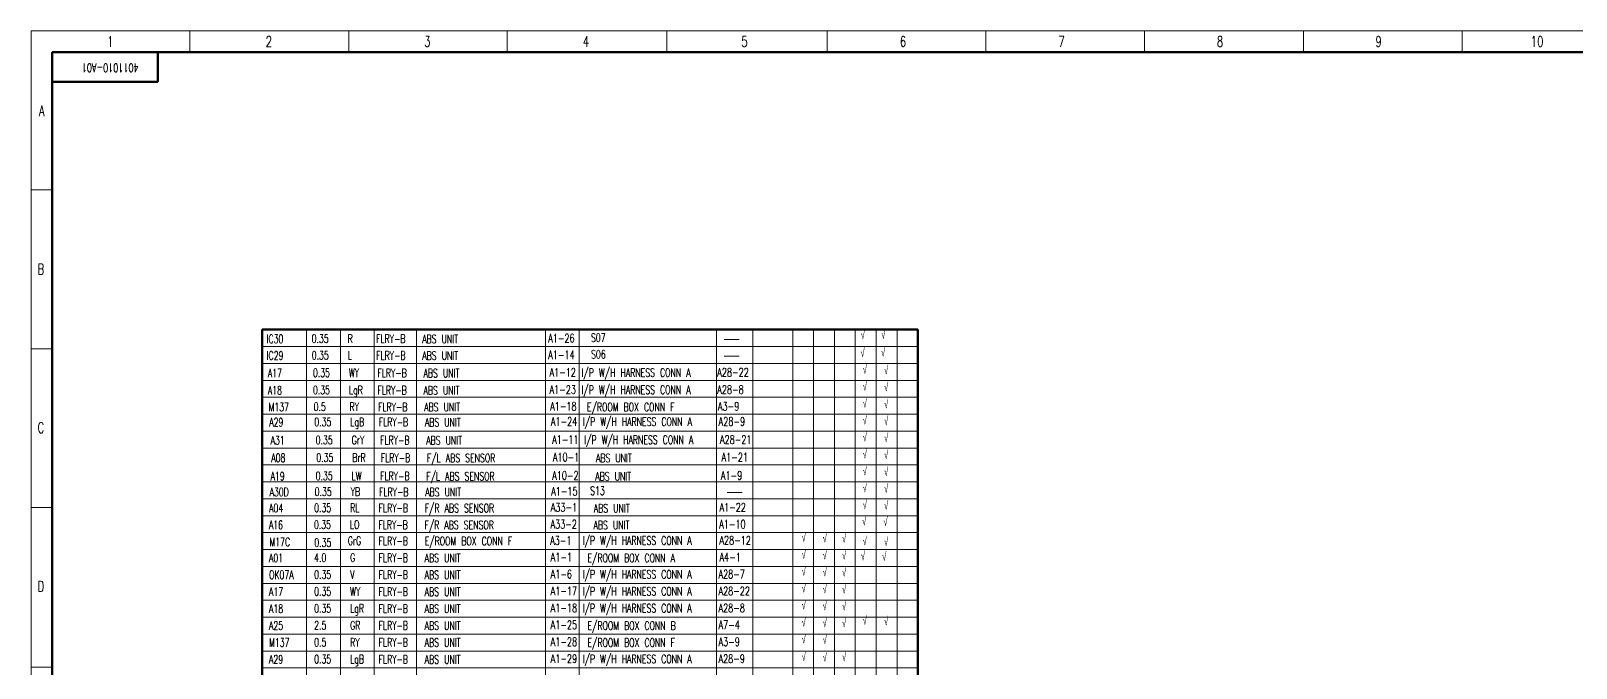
# Model space of a CAD drawing. Header units: millimetres. Extents: x 296 to 1485, y 44 to 885.
# Drawn here: x 296 to 1027, y 584 to 885 of the extents above; entities that cross this region are included whole.
import ezdxf
from ezdxf.enums import TextEntityAlignment as Align

# ---------------------------------------------------------------- set-up
doc = ezdxf.new("R2010")
doc.units = ezdxf.units.MM
doc.layers.add('0Filament', color=7, linetype='Continuous', lineweight=20)
doc.layers.add('2FRAME', color=2, linetype='Continuous', lineweight=70)
doc.styles.add('HZ', font='TXT', dxfattribs={"width": 0.7, "height": 4, "bigfont": 'HZTXT'})

msp = doc.modelspace()

# ---------------------------------------------------------------- linework, layer by layer
at = {"layer": '0Filament'}
for p, q in [((296.47, 44.43), (296.47, 885.43)), ((296.47, 885.43), (1485.47, 885.43)), ((296.47, 885.43), (296.47, 875.53)), ((296.47, 885.43), (296.47, 875.53)), ((306.37, 885.43), (296.47, 885.43)), ((371.61, 885.46), (371.61, 875.47)), ((446.75, 885.43), (446.75, 875.53)), ((521.78, 885.43), (521.78, 875.53)), ((597.3, 885.43), (597.3, 875.53)), ((673.14, 885.43), (673.14, 875.53)), ((748.17, 885.43), (748.17, 875.53)), ((823.31, 885.46), (823.31, 875.47)), ((898.55, 885.43), (898.55, 875.53)), ((973.58, 885.43), (973.58, 875.53)), ((306.4, 810.29), (296.42, 810.29)), ((426.83, 744.22), (426.83, 54.43)), ((442.83, 744.22), (442.83, 54.43)), ((458.83, 54.43), (458.83, 744.22)), ((478.81, 54.43), (478.81, 744.22)), ((539.83, 54.43), (539.83, 744.22)), ((555.83, 54.43), (555.83, 744.22)), ((620.83, 54.43), (620.83, 744.22)), ((624.39, 739.58), (631.44, 739.58)), ((637.95, 744.22), (637.95, 54.43)), ((656.83, 54.43), (656.83, 744.22)), ((666.7, 54.43), (666.7, 744.22)), ((676.57, 54.43), (676.57, 744.22)), ((686.44, 54.43), (686.44, 744.22)), ((696.31, 54.43), (696.31, 744.22)), ((706.18, 54.43), (706.18, 744.22)), ((306.37, 735.15), (296.47, 735.15)), ((716.05, 736.22), (405.83, 736.22)), ((624.42, 731.7), (631.48, 731.7)), ((716.05, 728.22), (405.83, 728.22)), ((716.05, 720.22), (405.83, 720.22)), ((716.05, 712.22), (405.83, 712.22)), ((716.05, 704.22), (405.83, 704.22)), ((716.05, 696.22), (405.83, 696.22)), ((716.05, 688.22), (405.83, 688.22)), ((716.05, 680.22), (405.83, 680.22)), ((716.05, 672.22), (405.83, 672.22)), ((625.81, 667.16), (632.86, 667.16)), ((306.37, 660.13), (296.47, 660.13)), ((716.05, 664.22), (405.83, 664.22)), ((716.05, 656.22), (405.83, 656.22)), ((716.05, 648.22), (405.83, 648.22)), ((716.05, 640.22), (405.83, 640.22)), ((716.05, 632.22), (405.83, 632.22)), ((716.05, 624.22), (405.83, 624.22)), ((716.05, 616.22), (405.83, 616.22)), ((716.05, 608.22), (405.83, 608.22)), ((716.05, 600.22), (405.83, 600.22)), ((716.05, 592.22), (405.83, 592.22)), ((306.37, 584.6), (296.47, 584.6)), ((716.05, 584.22), (405.83, 584.22))]:
    msp.add_line(p, q, dxfattribs=at)
at = {"layer": '2FRAME'}
for p, q in [((306.47, 54.43), (306.47, 875.43)), ((306.47, 875.43), (1475.47, 875.43)), ((356.47, 861.43), (356.47, 875.43)), ((306.47, 861.43), (356.47, 861.43)), ((405.83, 54.43), (405.83, 744.22)), ((716.05, 744.22), (405.83, 744.22)), ((716.05, 54.43), (716.05, 744.22))]:
    msp.add_line(p, q, dxfattribs=at)

# ---------------------------------------------------------------- texts
at = {"layer": '0Filament', "style": 'HZ', "width": 0.67}
for s, p in [('IC30', (407.91, 737.85)), ('0.35', (429.24, 737.97)), ('R', (446.26, 737.97)), ('FLRY-B', (459.71, 737.89)), ('S07', (561.39, 738.41)), ('IC29', (407.95, 729.97)), ('0.35', (429.28, 730.09)), ('L', (446.3, 730.09)), ('FLRY-B', (459.75, 730)), ('S06', (561.43, 730.53)), ('A17', (408.52, 721.66)), ('0.35', (429.86, 721.78)), ('WY', (446.88, 721.78)), ('FLRY-B', (460.33, 721.7)), ('A18', (408.52, 713.53)), ('0.35', (429.86, 713.65)), ('LgR', (446.88, 713.65)), ('FLRY-B', (460.33, 713.56)), ('M137', (408.85, 705.61)), ('0.5', (430.18, 705.73)), ('RY', (447.2, 705.73)), ('FLRY-B', (460.65, 705.65)), ('A29', (409.17, 698.44)), ('0.35', (430.5, 698.56)), ('LgB', (447.52, 698.56)), ('FLRY-B', (460.98, 698.48)), ('A31', (409.81, 689.88)), ('0.35', (431.14, 690)), ('GrY', (448.16, 690.01)), ('FLRY-B', (461.62, 689.92)), ('A08', (410.13, 681.58)), ('0.35', (431.46, 681.7)), ('BrR', (448.48, 681.7)), ('FLRY-B', (461.94, 681.61)), ('A19', (409.81, 672.91)), ('0.35', (431.14, 673.03)), ('LW', (448.16, 673.03)), ('FLRY-B', (461.62, 672.95)), ('A30D', (409.33, 665.43)), ('0.35', (430.66, 665.55)), ('YB', (447.68, 665.55)), ('FLRY-B', (461.13, 665.46)), ('S13', (561, 665.99)), ('A04', (409.11, 657.83)), ('0.35', (430.44, 657.95)), ('RL', (447.46, 657.95)), ('FLRY-B', (460.92, 657.86)), ('A16', (409, 649.88)), ('0.35', (430.33, 649.99)), ('LO', (447.35, 650)), ('FLRY-B', (460.81, 649.91)), ('M17C', (409.26, 641.83)), ('0.35', (430.5, 641.49)), ('GrG', (446.36, 642.36)), ('FLRY-B', (460.9, 642.3)), ('A01', (409.09, 634.26)), ('4.0', (430.43, 634.38)), ('G', (447.45, 634.38)), ('FLRY-B', (460.9, 634.3)), ('OK07A', (409.09, 626.26)), ('0.35', (430.43, 626.38)), ('V', (447.45, 626.38)), ('FLRY-B', (460.9, 626.3)), ('A17', (409.09, 618.26)), ('0.35', (430.43, 618.38)), ('WY', (447.45, 618.38)), ('FLRY-B', (460.9, 618.3)), ('A18', (409.09, 610.26)), ('0.35', (430.43, 610.38)), ('LgR', (447.45, 610.38)), ('FLRY-B', (460.9, 610.3))]:
    msp.add_text(s, height=4, dxfattribs=at).set_placement(p)
for s, p in [('ABS UNIT', (481.54, 741.81)), ('ABS UNIT', (481.58, 733.93)), ('ABS UNIT', (482.16, 725.63)), ('I/P W/H HARNESS CONN A', (556.91, 725.88)), ('ABS UNIT', (482.16, 717.49)), ('I/P W/H HARNESS CONN A', (556.91, 717.75)), ('ABS UNIT', (482.48, 709.58)), ('E/ROOM BOX CONN F', (559.5, 709.58)), ('ABS UNIT', (482.81, 702.41)), ('I/P W/H HARNESS CONN A', (557.55, 702.66)), ('I/P W/H HARNESS CONN A', (558.19, 694.1)), ('ABS UNIT', (483.45, 693.85)), ('F/L ABS SENSOR', (483.77, 685.54)), ('ABS UNIT', (563.73, 685.5)), ('F/L ABS SENSOR', (483.45, 676.88)), ('ABS UNIT', (563.41, 676.83)), ('ABS UNIT', (482.96, 669.39)), ('F/R ABS SENSOR', (482.75, 661.79)), ('ABS UNIT', (562.7, 661.75)), ('F/R ABS SENSOR', (482.64, 653.84)), ('ABS UNIT', (562.59, 653.8)), ('E/ROOM BOX CONN F', (482.73, 646.23)), ('I/P W/H HARNESS CONN A', (557.48, 646.48)), ('ABS UNIT', (482.73, 638.23)), ('E/ROOM BOX CONN A', (559.75, 638.23)), ('ABS UNIT', (482.73, 630.23)), ('I/P W/H HARNESS CONN A', (557.48, 630.48)), ('ABS UNIT', (482.73, 622.23)), ('I/P W/H HARNESS CONN A', (557.48, 622.48)), ('ABS UNIT', (482.73, 614.23)), ('I/P W/H HARNESS CONN A', (557.48, 614.48)), ('E/ROOM BOX CONN B', (559.75, 606.23)), ('ABS UNIT', (482.73, 606.23)), ('ABS UNIT', (482.73, 598.23)), ('E/ROOM BOX CONN F', (559.75, 598.23)), ('ABS UNIT', (482.73, 590.23)), ('I/P W/H HARNESS CONN A', (557.48, 590.48))]:
    msp.add_text(s, height=4, dxfattribs=at).set_placement(p, align=Align.TOP_LEFT)
at = {"layer": '0Filament', "lineweight": 20, "style": 'HZ', "width": 0.67}
for p in [(690, 738.51), (699.71, 738.69), (689.89, 730.03), (699.6, 730.21), (690.95, 722.11), (701.05, 721.84), (690.95, 714.11), (701.05, 713.84), (690.95, 706.11), (701.05, 705.84), (690.95, 698.11), (701.05, 697.84), (690.95, 690.11), (701.05, 689.84), (690.95, 682.11), (701.05, 681.84), (690.95, 674.11), (701.05, 673.84), (690.95, 666.11), (701.05, 665.84), (690.95, 658.11), (701.05, 657.84), (690.66, 650.43), (700.76, 650.16), (662.06, 642.66), (672.01, 642.33), (681.16, 642.24), (681.16, 642.24), (681.16, 642.24), (681.16, 642.24), (690.94, 640.98), (701.04, 640.71), (662.06, 634.66), (672.01, 634.33), (681.16, 634.24), (681.16, 634.24), (681.16, 634.24), (681.16, 634.24), (690.07, 633.99), (700.17, 633.72), (662.06, 626.66), (672.01, 626.33), (681.16, 626.24), (681.16, 626.24), (681.16, 626.24), (681.16, 626.24), (662.06, 618.66), (672.01, 618.33), (681.16, 618.24), (681.16, 618.24), (681.16, 618.24), (681.16, 618.24), (662.06, 610.66), (672.01, 610.33), (681.16, 610.24), (681.16, 610.24), (681.16, 610.24), (681.16, 610.24), (662.06, 602.66), (672.01, 602.33), (681.16, 602.24), (681.16, 602.24), (681.16, 602.24), (681.16, 602.24), (690.94, 603.44), (701.04, 603.17), (662.06, 594.66), (672.01, 594.33)]:
    msp.add_text('√', height=4, dxfattribs=at).set_placement(p, align=Align.BOTTOM_CENTER)
at = {"layer": '0Filament', "color": 7, "style": 'HZ', "width": 0.67}
for s, p in [('A25', (409.09, 602.26)), ('2.5', (430.43, 602.38)), ('GR', (447.45, 602.38)), ('FLRY-B', (460.9, 602.3)), ('M137', (409.09, 594.26)), ('0.5', (430.43, 594.38)), ('RY', (447.45, 594.38)), ('FLRY-B', (460.9, 594.3)), ('A29', (409.09, 586.26)), ('0.35', (430.43, 586.38)), ('LgB', (447.45, 586.38)), ('FLRY-B', (460.9, 586.3))]:
    msp.add_text(s, height=4, dxfattribs=at).set_placement(p)
at = {"layer": '0Filament', "color": 0, "lineweight": 20, "style": 'HZ', "width": 0.67}
for p in [(662.06, 586.3), (672.02, 585.97), (681.16, 586.24), (681.16, 586.24), (681.16, 586.24), (681.16, 586.24)]:
    msp.add_text('√', height=4, dxfattribs=at).set_placement(p, align=Align.BOTTOM_CENTER)
at = {"layer": '0Filament', "char_height": 5, "width": 50, "attachment_point": 5, "style": 'HZ'}
for s, insert in [('1', (333.99, 880.44)), ('2', (408.99, 880.44)), ('3', (483.99, 880.44)), ('4', (558.99, 880.44)), ('5', (633.99, 880.44)), ('6', (708.99, 880.44)), ('7', (783.99, 880.44)), ('8', (858.99, 880.44)), ('9', (933.99, 880.44)), ('10', (1008.99, 880.44)), ('A', (301.54, 847.72)), ('B', (301.16, 772.81)), ('C', (301.16, 697.81)), ('D', (301.16, 622.81))]:
    msp.add_mtext(s, dxfattribs=dict(at, insert=insert))
at = {"layer": '0Filament', "insert": (333.94, 868), "char_height": 4, "width": 60, "attachment_point": 5, "rotation": 180, "style": 'HZ'}
msp.add_mtext('4011010-A01', dxfattribs=at)
at = {"layer": '0Filament', "char_height": 4, "attachment_point": 1, "style": 'HZ'}
for s, insert in [('A1-26', (541.14, 742.18)), ('A1-14', (541.18, 734.3)), ('A1-12', (541.76, 725.99)), ('A28-22', (621.16, 725.99)), ('A1-23', (541.76, 717.86)), ('A28-8', (621.16, 717.86)), ('A1-18', (542.08, 709.94)), ('A3-9', (621.48, 709.94)), ('A1-24', (542.4, 702.77)), ('A28-9', (621.8, 702.77)), ('A1-11', (543.04, 694.21)), ('A28-21', (622.44, 694.21)), ('A10-1', (543.36, 685.91)), ('A1-21', (623.2, 685.91)), ('A10-2', (543.04, 677.24)), ('A1-9', (622.88, 677.24)), ('A1-15', (542.56, 669.76)), ('A33-1', (542.34, 662.16)), ('A1-22', (622.18, 662.16)), ('A33-2', (542.23, 654.2)), ('A1-10', (622.07, 654.2)), ('A3-1', (542.04, 646.48)), ('A28-12', (622.14, 646.59)), ('A1-1', (542.33, 638.59)), ('A4-1', (622.17, 638.59)), ('A1-6', (542.33, 630.59)), ('A28-7', (621.73, 630.59)), ('A1-17', (542.33, 622.59)), ('A28-22', (621.73, 622.59)), ('A1-18', (542.33, 614.59)), ('A28-8', (621.73, 614.59)), ('A1-25', (542.33, 606.59)), ('A7-4', (621.73, 606.59)), ('A1-28', (542.33, 598.59)), ('A3-9', (621.73, 598.59)), ('A1-29', (542.33, 590.59)), ('A28-9', (621.73, 590.59))]:
    msp.add_mtext(s, dxfattribs=dict(at, insert=insert))

doc.saveas('drawing.dxf')
